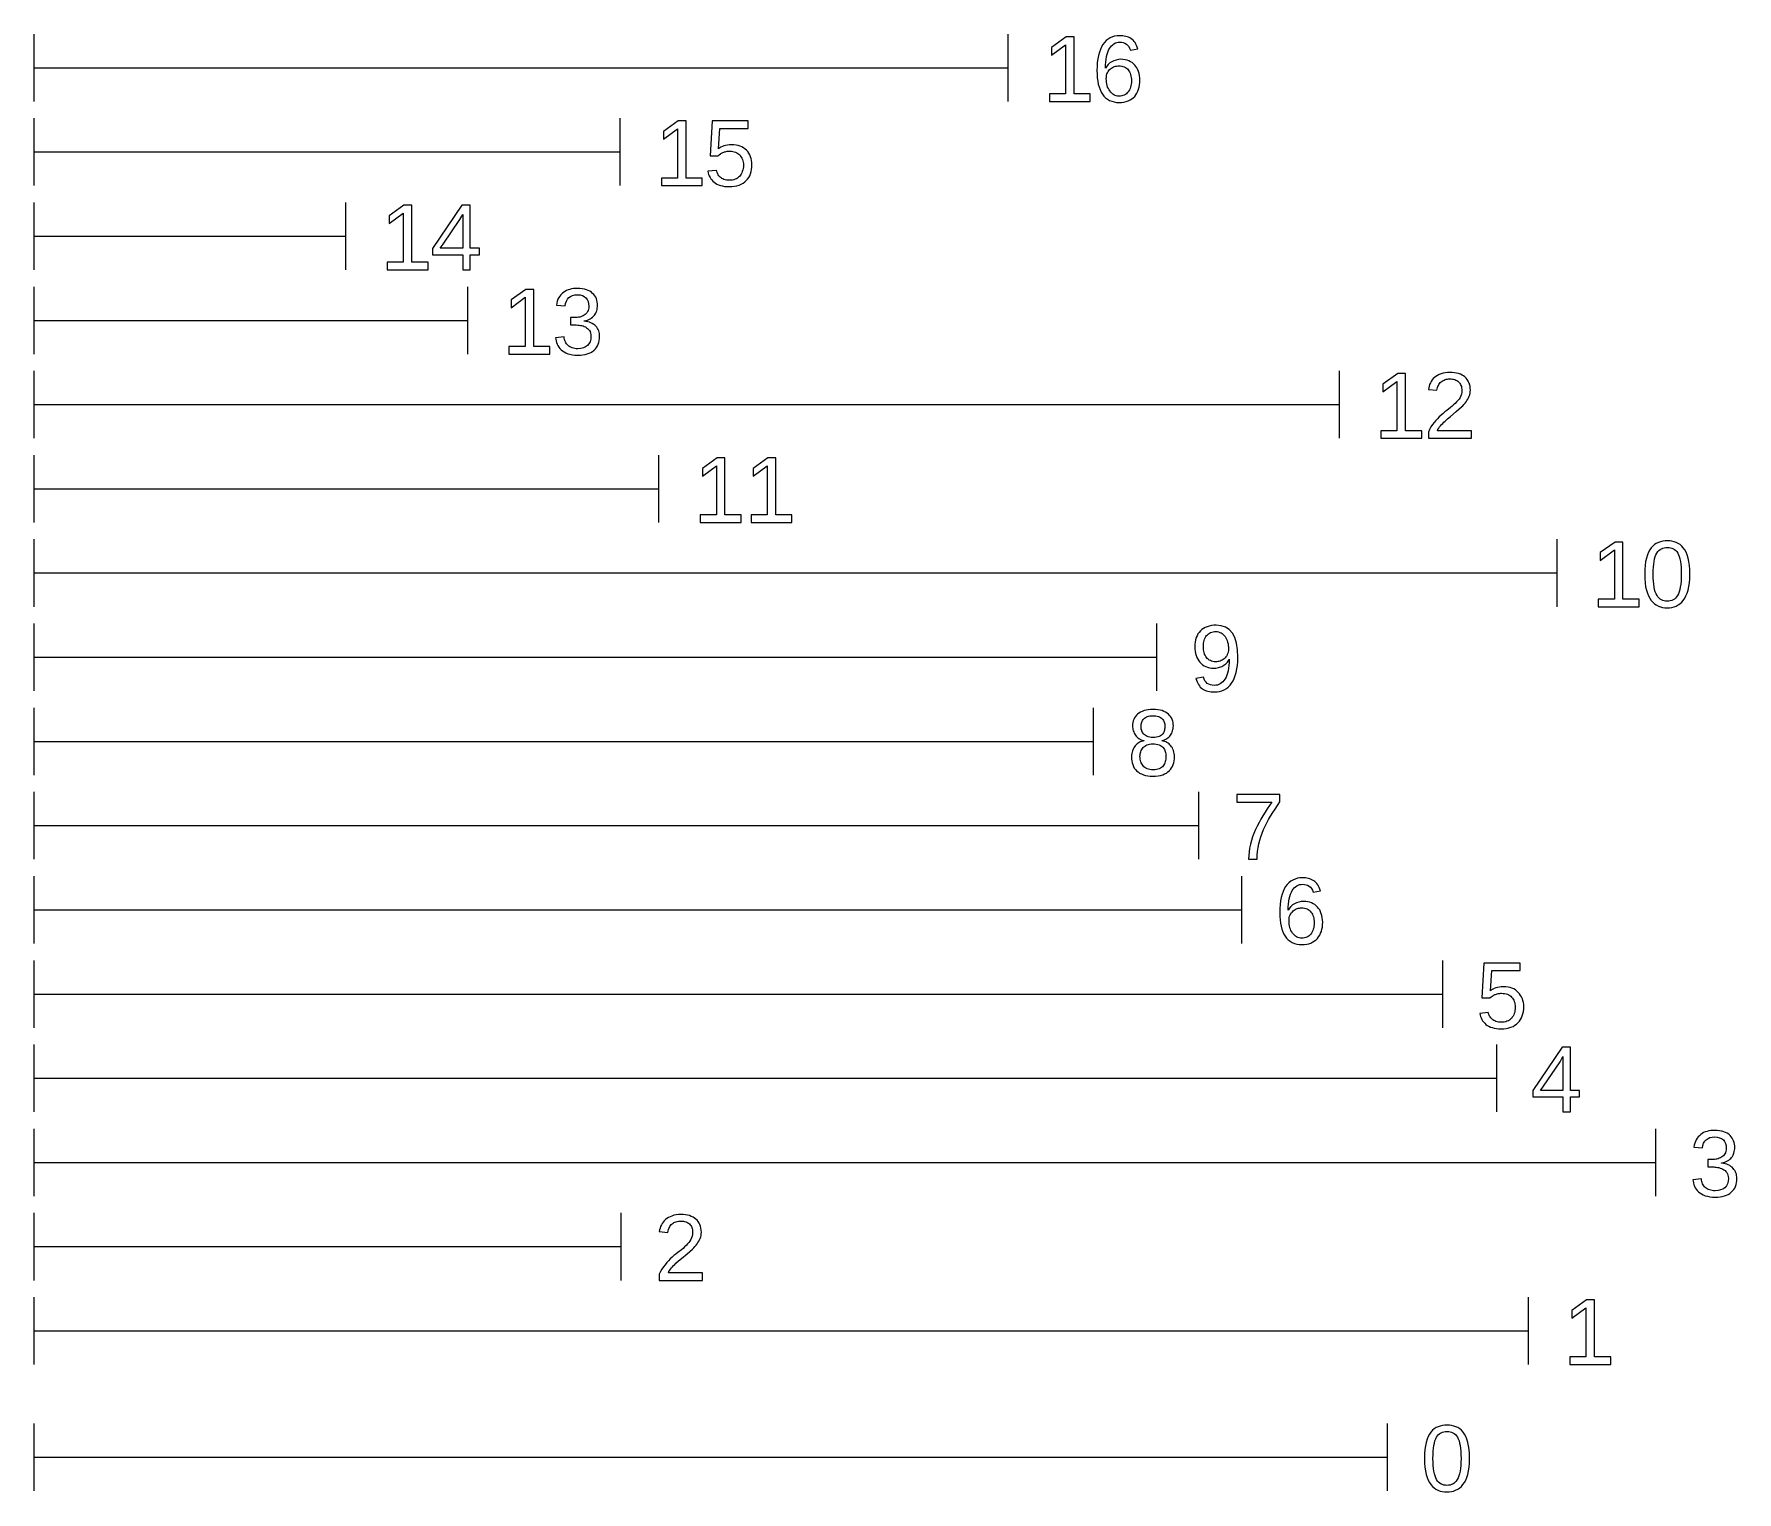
# Model space of a CAD drawing. Header units: millimetres. Extents: x 0 to 101, y -2 to 84.
import ezdxf

# ---------------------------------------------------------------- set-up
doc = ezdxf.new("R2010")
doc.units = ezdxf.units.MM
for name, color, linetype in [('layer_234', 7, 'Continuous'), ('layer_236', 7, 'Continuous'), ('layer_238', 7, 'Continuous'), ('layer_240', 7, 'Continuous'), ('layer_242', 7, 'Continuous'), ('layer_244', 7, 'Continuous'), ('layer_246', 7, 'Continuous'), ('layer_248', 7, 'Continuous'), ('layer_250', 7, 'Continuous'), ('layer_252', 7, 'Continuous'), ('layer_254', 7, 'Continuous'), ('layer_256', 7, 'Continuous'), ('layer_258', 7, 'Continuous'), ('layer_260', 7, 'Continuous'), ('layer_262', 7, 'Continuous'), ('layer_264', 7, 'Continuous'), ('layer_266', 7, 'Continuous')]:
    doc.layers.add(name, color=color, linetype=linetype)

msp = doc.modelspace()

# ---------------------------------------------------------------- linework, layer by layer
at = {"layer": 'layer_234'}
for points in [[(0, -2), (0, 2)], [(80.39, -2), (80.39, 2)], [(84.06, -2.06), (84.19, -2.04), (84.32, -2.01), (84.44, -1.96), (84.56, -1.9), (84.68, -1.83), (84.78, -1.74), (84.87, -1.63), (84.96, -1.5), (85.04, -1.36), (85.11, -1.2), (85.16, -1.02), (85.21, -0.81), (85.24, -0.59), (85.26, -0.35), (85.27, -0.08), (85.26, 0.2), (85.24, 0.45), (85.21, 0.68), (85.16, 0.88), (85.11, 1.07), (85.04, 1.23), (84.96, 1.37), (84.88, 1.49), (84.78, 1.6), (84.68, 1.69), (84.57, 1.76), (84.45, 1.81), (84.33, 1.85), (84.2, 1.88), (84.07, 1.9), (83.93, 1.9), (83.79, 1.9), (83.65, 1.88), (83.52, 1.85), (83.4, 1.81), (83.28, 1.76), (83.17, 1.69), (83.06, 1.6), (82.97, 1.49), (82.88, 1.37), (82.81, 1.23), (82.74, 1.07), (82.68, 0.88), (82.64, 0.68), (82.61, 0.45), (82.59, 0.2), (82.58, -0.08), (82.59, -0.35), (82.61, -0.59), (82.64, -0.82), (82.68, -1.02), (82.74, -1.2), (82.81, -1.36), (82.88, -1.5), (82.97, -1.63), (83.06, -1.74), (83.16, -1.83), (83.27, -1.9), (83.39, -1.96), (83.52, -2.01), (83.64, -2.04), (83.78, -2.06), (83.92, -2.06), (84.06, -2.06)], [(83.83, -1.67), (83.74, -1.66), (83.65, -1.63), (83.57, -1.6), (83.5, -1.55), (83.43, -1.49), (83.37, -1.42), (83.31, -1.33), (83.26, -1.23), (83.22, -1.11), (83.18, -0.98), (83.15, -0.84), (83.12, -0.67), (83.11, -0.49), (83.1, -0.3), (83.09, -0.08), (83.1, 0.14), (83.11, 0.34), (83.12, 0.53), (83.15, 0.69), (83.18, 0.84), (83.21, 0.97), (83.26, 1.08), (83.31, 1.18), (83.36, 1.27), (83.43, 1.34), (83.5, 1.4), (83.57, 1.44), (83.65, 1.48), (83.74, 1.5), (83.84, 1.52), (83.94, 1.52), (84.03, 1.52), (84.12, 1.5), (84.2, 1.48), (84.28, 1.44), (84.36, 1.4), (84.43, 1.34), (84.49, 1.27), (84.54, 1.18), (84.59, 1.08), (84.64, 0.97), (84.67, 0.84), (84.7, 0.69), (84.73, 0.53), (84.74, 0.34), (84.75, 0.14), (84.76, -0.08), (84.75, -0.3), (84.74, -0.49), (84.72, -0.67), (84.7, -0.84), (84.67, -0.98), (84.63, -1.11), (84.58, -1.23), (84.53, -1.33), (84.48, -1.42), (84.41, -1.49), (84.35, -1.55), (84.27, -1.6), (84.19, -1.63), (84.11, -1.66), (84.02, -1.67), (83.92, -1.68), (83.83, -1.67)], [(0, 0), (80.39, 0)]]:
    msp.add_lwpolyline(points, dxfattribs=at)
at = {"layer": 'layer_236'}
for points in [[(0, 5.5), (0, 9.5)], [(88.77, 5.5), (88.77, 9.5)], [(93.65, 5.95), (92.69, 5.95), (92.69, 9.34), (92.22, 9.34), (91.34, 8.71), (91.34, 8.25), (92.18, 8.87), (92.18, 5.95), (91.22, 5.95), (91.22, 5.5), (93.65, 5.5), (93.65, 5.95)], [(0, 7.5), (88.77, 7.5)]]:
    msp.add_lwpolyline(points, dxfattribs=at)
at = {"layer": 'layer_238'}
for points in [[(0, 10.5), (0, 14.5)], [(34.88, 10.5), (34.88, 14.5)], [(39.7, 10.95), (37.68, 10.95), (37.71, 11.02), (37.76, 11.1), (37.81, 11.17), (37.86, 11.24), (37.92, 11.31), (37.99, 11.38), (38.06, 11.45), (38.13, 11.52), (38.28, 11.66), (38.45, 11.8), (38.79, 12.07), (38.95, 12.22), (39.11, 12.36), (39.18, 12.43), (39.25, 12.51), (39.32, 12.59), (39.38, 12.66), (39.43, 12.74), (39.48, 12.82), (39.53, 12.91), (39.57, 12.99), (39.6, 13.08), (39.62, 13.17), (39.63, 13.26), (39.64, 13.36), (39.63, 13.48), (39.61, 13.6), (39.59, 13.71), (39.55, 13.81), (39.51, 13.9), (39.45, 13.99), (39.39, 14.07), (39.31, 14.14), (39.23, 14.2), (39.14, 14.25), (39.04, 14.3), (38.93, 14.34), (38.81, 14.37), (38.69, 14.39), (38.55, 14.4), (38.41, 14.4), (38.27, 14.4), (38.14, 14.38), (38.01, 14.36), (37.89, 14.32), (37.78, 14.28), (37.68, 14.23), (37.59, 14.17), (37.51, 14.11), (37.43, 14.04), (37.36, 13.96), (37.31, 13.88), (37.26, 13.79), (37.21, 13.7), (37.18, 13.6), (37.16, 13.5), (37.14, 13.4), (37.65, 13.35), (37.66, 13.43), (37.68, 13.51), (37.71, 13.58), (37.74, 13.64), (37.77, 13.7), (37.81, 13.76), (37.85, 13.81), (37.9, 13.85), (37.96, 13.89), (38.01, 13.93), (38.07, 13.95), (38.14, 13.98), (38.2, 14), (38.27, 14.01), (38.34, 14.02), (38.42, 14.02), (38.49, 14.02), (38.57, 14.01), (38.64, 14), (38.71, 13.98), (38.77, 13.95), (38.83, 13.92), (38.88, 13.89), (38.93, 13.85), (38.97, 13.8), (39.01, 13.75), (39.05, 13.7), (39.07, 13.63), (39.1, 13.57), (39.11, 13.5), (39.12, 13.42), (39.12, 13.34), (39.12, 13.23), (39.1, 13.12), (39.06, 13.02), (39.02, 12.92), (38.96, 12.83), (38.89, 12.74), (38.82, 12.66), (38.73, 12.57), (38.64, 12.49), (38.55, 12.4), (38.45, 12.32), (38.23, 12.15), (38.12, 12.06), (38.01, 11.97), (37.9, 11.87), (37.79, 11.77), (37.69, 11.66), (37.58, 11.55), (37.48, 11.43), (37.38, 11.31), (37.29, 11.17), (37.21, 11.03), (37.14, 10.87), (37.14, 10.5), (39.7, 10.5), (39.7, 10.95)], [(0, 12.5), (34.88, 12.5)]]:
    msp.add_lwpolyline(points, dxfattribs=at)
at = {"layer": 'layer_240'}
for points in [[(0, 15.5), (0, 19.5)], [(96.33, 15.5), (96.33, 19.5)], [(100.01, 15.44), (100.15, 15.45), (100.28, 15.48), (100.41, 15.51), (100.53, 15.55), (100.63, 15.6), (100.73, 15.66), (100.81, 15.73), (100.89, 15.81), (100.96, 15.89), (101.02, 15.98), (101.06, 16.08), (101.1, 16.19), (101.13, 16.3), (101.14, 16.43), (101.15, 16.55), (101.14, 16.64), (101.13, 16.72), (101.12, 16.8), (101.09, 16.88), (101.06, 16.95), (101.02, 17.02), (100.97, 17.09), (100.92, 17.15), (100.86, 17.21), (100.79, 17.26), (100.72, 17.31), (100.63, 17.35), (100.54, 17.39), (100.44, 17.42), (100.34, 17.44), (100.23, 17.46), (100.23, 17.47), (100.33, 17.49), (100.42, 17.52), (100.51, 17.56), (100.58, 17.6), (100.66, 17.64), (100.72, 17.69), (100.78, 17.74), (100.83, 17.8), (100.88, 17.86), (100.92, 17.93), (100.95, 17.99), (100.97, 18.06), (100.99, 18.14), (101.01, 18.22), (101.02, 18.3), (101.02, 18.38), (101.02, 18.49), (101, 18.59), (100.98, 18.69), (100.95, 18.78), (100.91, 18.87), (100.86, 18.95), (100.81, 19.03), (100.74, 19.1), (100.66, 19.17), (100.57, 19.23), (100.47, 19.28), (100.37, 19.32), (100.25, 19.36), (100.12, 19.38), (99.98, 19.4), (99.82, 19.4), (99.71, 19.4), (99.59, 19.39), (99.48, 19.37), (99.37, 19.34), (99.27, 19.31), (99.17, 19.27), (99.08, 19.22), (99, 19.16), (98.92, 19.09), (98.85, 19.02), (98.78, 18.94), (98.72, 18.85), (98.68, 18.75), (98.64, 18.64), (98.61, 18.53), (98.59, 18.41), (99.1, 18.37), (99.13, 18.51), (99.17, 18.64), (99.24, 18.76), (99.32, 18.85), (99.43, 18.92), (99.54, 18.98), (99.68, 19.01), (99.82, 19.02), (99.98, 19.01), (100.12, 18.97), (100.24, 18.92), (100.34, 18.84), (100.41, 18.74), (100.46, 18.63), (100.5, 18.49), (100.51, 18.35), (100.5, 18.25), (100.49, 18.16), (100.46, 18.08), (100.43, 18.02), (100.39, 17.95), (100.34, 17.9), (100.29, 17.85), (100.23, 17.81), (100.17, 17.77), (100.1, 17.75), (100.03, 17.72), (99.96, 17.7), (99.89, 17.69), (99.82, 17.68), (99.75, 17.68), (99.68, 17.68), (99.42, 17.68), (99.42, 17.23), (99.7, 17.23), (99.77, 17.23), (99.84, 17.22), (99.92, 17.21), (100, 17.2), (100.08, 17.19), (100.16, 17.17), (100.24, 17.14), (100.31, 17.11), (100.37, 17.06), (100.44, 17.02), (100.49, 16.96), (100.54, 16.9), (100.58, 16.83), (100.61, 16.75), (100.63, 16.66), (100.64, 16.55), (100.62, 16.38), (100.58, 16.23), (100.52, 16.11), (100.43, 16), (100.31, 15.92), (100.18, 15.87), (100.03, 15.83), (99.86, 15.82), (99.76, 15.82), (99.67, 15.83), (99.59, 15.85), (99.51, 15.87), (99.44, 15.9), (99.38, 15.93), (99.32, 15.97), (99.27, 16.01), (99.22, 16.06), (99.18, 16.11), (99.15, 16.17), (99.11, 16.23), (99.09, 16.3), (99.07, 16.37), (99.05, 16.44), (99.04, 16.52), (98.52, 16.47), (98.54, 16.38), (98.56, 16.28), (98.59, 16.18), (98.63, 16.09), (98.67, 16), (98.72, 15.91), (98.79, 15.83), (98.86, 15.76), (98.95, 15.69), (99.04, 15.63), (99.14, 15.57), (99.26, 15.52), (99.39, 15.49), (99.53, 15.46), (99.69, 15.44), (99.86, 15.44), (100.01, 15.44)], [(0, 17.5), (96.33, 17.5)]]:
    msp.add_lwpolyline(points, dxfattribs=at)
at = {"layer": 'layer_242'}
for points in [[(0, 20.5), (0, 24.5)], [(86.89, 20.5), (86.89, 24.5)], [(91.26, 21.4), (91.8, 21.4), (91.8, 21.78), (91.26, 21.78), (91.26, 24.34), (90.76, 24.34), (89.02, 21.77), (89.02, 21.4), (90.81, 21.4), (90.81, 20.5), (91.26, 20.5), (91.26, 21.4)], [(89.47, 21.78), (89.66, 22.03), (90.64, 23.48), (90.81, 23.79), (90.81, 21.78), (89.47, 21.78)], [(0, 22.5), (86.89, 22.5)]]:
    msp.add_lwpolyline(points, dxfattribs=at)
at = {"layer": 'layer_244'}
for points in [[(0, 25.5), (0, 29.5)], [(83.67, 25.5), (83.67, 29.5)], [(87.3, 25.44), (87.45, 25.46), (87.59, 25.49), (87.72, 25.53), (87.85, 25.58), (87.96, 25.65), (88.06, 25.72), (88.15, 25.8), (88.23, 25.89), (88.3, 25.99), (88.36, 26.09), (88.4, 26.21), (88.44, 26.33), (88.47, 26.46), (88.49, 26.6), (88.49, 26.74), (88.49, 26.87), (88.47, 26.99), (88.44, 27.11), (88.41, 27.22), (88.36, 27.33), (88.3, 27.42), (88.24, 27.52), (88.16, 27.6), (88.08, 27.67), (87.99, 27.74), (87.89, 27.8), (87.78, 27.84), (87.67, 27.88), (87.55, 27.91), (87.42, 27.93), (87.28, 27.93), (87.15, 27.93), (87.04, 27.91), (86.93, 27.89), (86.83, 27.86), (86.73, 27.82), (86.65, 27.78), (86.57, 27.74), (86.51, 27.69), (86.58, 28.89), (88.27, 28.89), (88.27, 29.34), (86.12, 29.34), (85.99, 27.27), (86.48, 27.27), (86.55, 27.33), (86.61, 27.38), (86.65, 27.4), (86.69, 27.42), (86.73, 27.45), (86.77, 27.47), (86.81, 27.48), (86.86, 27.5), (86.91, 27.51), (86.96, 27.53), (87.01, 27.54), (87.06, 27.54), (87.12, 27.55), (87.17, 27.55), (87.27, 27.54), (87.35, 27.53), (87.44, 27.51), (87.51, 27.49), (87.59, 27.45), (87.65, 27.41), (87.71, 27.37), (87.76, 27.32), (87.81, 27.26), (87.86, 27.2), (87.89, 27.13), (87.92, 27.06), (87.95, 26.98), (87.96, 26.9), (87.98, 26.82), (87.98, 26.73), (87.98, 26.62), (87.96, 26.52), (87.95, 26.43), (87.92, 26.34), (87.89, 26.26), (87.85, 26.18), (87.8, 26.12), (87.75, 26.05), (87.7, 26), (87.64, 25.95), (87.57, 25.91), (87.49, 25.88), (87.42, 25.85), (87.33, 25.83), (87.25, 25.82), (87.16, 25.82), (87.07, 25.82), (86.98, 25.83), (86.9, 25.85), (86.83, 25.87), (86.77, 25.9), (86.71, 25.93), (86.65, 25.96), (86.61, 26), (86.56, 26.04), (86.52, 26.09), (86.49, 26.14), (86.46, 26.19), (86.44, 26.24), (86.41, 26.29), (86.39, 26.35), (86.38, 26.4), (85.87, 26.35), (85.89, 26.25), (85.92, 26.16), (85.95, 26.08), (85.99, 25.99), (86.04, 25.91), (86.1, 25.84), (86.17, 25.77), (86.24, 25.7), (86.32, 25.64), (86.41, 25.59), (86.51, 25.54), (86.62, 25.51), (86.73, 25.48), (86.86, 25.45), (86.99, 25.44), (87.14, 25.44), (87.3, 25.44)], [(0, 27.5), (83.67, 27.5)]]:
    msp.add_lwpolyline(points, dxfattribs=at)
at = {"layer": 'layer_246'}
for points in [[(0, 30.5), (0, 34.5)], [(71.73, 30.5), (71.73, 34.5)], [(75.46, 30.44), (75.6, 30.46), (75.72, 30.49), (75.84, 30.53), (75.95, 30.59), (76.06, 30.65), (76.15, 30.72), (76.23, 30.8), (76.3, 30.9), (76.37, 31), (76.42, 31.11), (76.47, 31.22), (76.5, 31.35), (76.53, 31.48), (76.54, 31.62), (76.55, 31.76), (76.54, 31.9), (76.52, 32.03), (76.5, 32.16), (76.46, 32.27), (76.42, 32.38), (76.37, 32.49), (76.3, 32.58), (76.23, 32.66), (76.16, 32.74), (76.07, 32.81), (75.98, 32.86), (75.88, 32.91), (75.77, 32.95), (75.66, 32.97), (75.54, 32.99), (75.41, 33), (75.26, 32.99), (75.12, 32.96), (74.99, 32.92), (74.87, 32.86), (74.75, 32.79), (74.66, 32.7), (74.57, 32.6), (74.5, 32.48), (74.5, 32.67), (74.51, 32.84), (74.53, 33.01), (74.56, 33.16), (74.59, 33.3), (74.63, 33.42), (74.68, 33.54), (74.73, 33.64), (74.79, 33.73), (74.85, 33.8), (74.92, 33.87), (75, 33.92), (75.08, 33.97), (75.17, 34), (75.26, 34.01), (75.35, 34.02), (75.46, 34.01), (75.56, 33.99), (75.65, 33.96), (75.73, 33.91), (75.81, 33.84), (75.87, 33.76), (75.93, 33.66), (75.97, 33.54), (76.42, 33.62), (76.38, 33.73), (76.34, 33.82), (76.3, 33.91), (76.25, 33.99), (76.2, 34.06), (76.14, 34.13), (76.07, 34.18), (76.01, 34.23), (75.94, 34.27), (75.86, 34.31), (75.78, 34.34), (75.7, 34.36), (75.61, 34.38), (75.53, 34.39), (75.43, 34.4), (75.34, 34.4), (75.18, 34.4), (75.04, 34.37), (74.9, 34.33), (74.77, 34.27), (74.65, 34.2), (74.54, 34.11), (74.44, 34), (74.34, 33.88), (74.26, 33.74), (74.19, 33.59), (74.13, 33.42), (74.08, 33.23), (74.04, 33.03), (74.01, 32.81), (73.99, 32.58), (73.99, 32.33), (73.99, 32.11), (74.01, 31.91), (74.03, 31.71), (74.07, 31.53), (74.11, 31.36), (74.17, 31.2), (74.24, 31.06), (74.32, 30.93), (74.4, 30.82), (74.5, 30.72), (74.61, 30.64), (74.73, 30.56), (74.86, 30.51), (75, 30.47), (75.15, 30.44), (75.31, 30.44), (75.46, 30.44)], [(0, 32.5), (71.73, 32.5)], [(75.22, 30.82), (75.14, 30.84), (75.06, 30.86), (74.99, 30.9), (74.92, 30.94), (74.86, 31), (74.8, 31.05), (74.75, 31.12), (74.7, 31.19), (74.66, 31.27), (74.63, 31.35), (74.6, 31.44), (74.58, 31.54), (74.56, 31.64), (74.55, 31.74), (74.55, 31.85), (74.55, 31.95), (74.56, 32.04), (74.58, 32.13), (74.61, 32.2), (74.65, 32.27), (74.69, 32.34), (74.74, 32.39), (74.79, 32.44), (74.84, 32.48), (74.9, 32.52), (74.96, 32.55), (75.03, 32.57), (75.09, 32.59), (75.16, 32.6), (75.22, 32.61), (75.29, 32.61), (75.38, 32.61), (75.46, 32.6), (75.54, 32.58), (75.61, 32.55), (75.68, 32.51), (75.74, 32.47), (75.79, 32.43), (75.84, 32.37), (75.89, 32.31), (75.93, 32.24), (75.96, 32.17), (75.99, 32.09), (76.01, 32.01), (76.02, 31.92), (76.03, 31.83), (76.03, 31.73), (76.03, 31.63), (76.02, 31.53), (76.01, 31.44), (75.98, 31.35), (75.96, 31.27), (75.92, 31.19), (75.88, 31.12), (75.84, 31.06), (75.79, 31.01), (75.73, 30.96), (75.67, 30.92), (75.61, 30.88), (75.54, 30.85), (75.46, 30.84), (75.38, 30.82), (75.3, 30.82), (75.22, 30.82)]]:
    msp.add_lwpolyline(points, dxfattribs=at)
at = {"layer": 'layer_248'}
for points in [[(0, 35.5), (0, 39.5)], [(69.18, 35.5), (69.18, 39.5)], [(72.66, 35.74), (72.68, 35.97), (72.71, 36.2), (72.75, 36.42), (72.81, 36.63), (72.87, 36.84), (72.94, 37.05), (73.03, 37.26), (73.12, 37.46), (73.22, 37.66), (73.33, 37.87), (73.45, 38.07), (73.58, 38.27), (73.71, 38.48), (73.85, 38.69), (74, 38.91), (74, 39.34), (71.44, 39.34), (71.44, 38.89), (73.52, 38.89), (73.38, 38.69), (73.25, 38.49), (73.12, 38.29), (72.99, 38.09), (72.87, 37.88), (72.76, 37.68), (72.65, 37.47), (72.55, 37.26), (72.46, 37.04), (72.38, 36.83), (72.31, 36.61), (72.25, 36.39), (72.2, 36.17), (72.17, 35.95), (72.15, 35.73), (72.14, 35.5), (72.65, 35.5), (72.66, 35.74)], [(0, 37.5), (69.18, 37.5)]]:
    msp.add_lwpolyline(points, dxfattribs=at)
at = {"layer": 'layer_250'}
for points in [[(0, 40.5), (0, 44.5)], [(62.93, 40.5), (62.93, 44.5)], [(66.62, 40.44), (66.77, 40.46), (66.91, 40.48), (67.04, 40.52), (67.15, 40.57), (67.26, 40.62), (67.35, 40.69), (67.43, 40.76), (67.51, 40.84), (67.57, 40.93), (67.62, 41.02), (67.67, 41.12), (67.7, 41.23), (67.72, 41.34), (67.74, 41.46), (67.74, 41.58), (67.74, 41.68), (67.73, 41.78), (67.71, 41.87), (67.68, 41.96), (67.65, 42.04), (67.62, 42.11), (67.57, 42.18), (67.53, 42.24), (67.47, 42.3), (67.42, 42.35), (67.36, 42.4), (67.29, 42.44), (67.22, 42.47), (67.15, 42.5), (67.07, 42.52), (67, 42.54), (67, 42.55), (67.08, 42.57), (67.15, 42.6), (67.22, 42.63), (67.29, 42.67), (67.35, 42.71), (67.41, 42.76), (67.46, 42.81), (67.5, 42.87), (67.54, 42.93), (67.58, 42.99), (67.61, 43.06), (67.63, 43.13), (67.65, 43.2), (67.67, 43.27), (67.67, 43.35), (67.68, 43.42), (67.67, 43.52), (67.66, 43.62), (67.64, 43.71), (67.6, 43.8), (67.56, 43.89), (67.51, 43.97), (67.45, 44.04), (67.38, 44.11), (67.3, 44.18), (67.21, 44.23), (67.11, 44.28), (67, 44.33), (66.88, 44.36), (66.75, 44.38), (66.61, 44.4), (66.45, 44.4), (66.31, 44.4), (66.18, 44.38), (66.05, 44.36), (65.93, 44.33), (65.82, 44.28), (65.72, 44.24), (65.63, 44.18), (65.55, 44.12), (65.48, 44.05), (65.42, 43.97), (65.37, 43.89), (65.32, 43.81), (65.29, 43.72), (65.26, 43.62), (65.25, 43.53), (65.25, 43.43), (65.25, 43.35), (65.26, 43.27), (65.27, 43.2), (65.29, 43.13), (65.32, 43.06), (65.35, 42.99), (65.38, 42.93), (65.42, 42.87), (65.47, 42.81), (65.52, 42.76), (65.57, 42.71), (65.63, 42.67), (65.7, 42.63), (65.77, 42.6), (65.84, 42.57), (65.92, 42.55), (65.92, 42.53), (65.85, 42.52), (65.78, 42.5), (65.71, 42.47), (65.65, 42.44), (65.58, 42.4), (65.52, 42.35), (65.46, 42.3), (65.41, 42.24), (65.36, 42.18), (65.32, 42.11), (65.28, 42.04), (65.24, 41.95), (65.22, 41.87), (65.2, 41.78), (65.19, 41.68), (65.18, 41.58), (65.19, 41.45), (65.2, 41.34), (65.22, 41.23), (65.26, 41.12), (65.3, 41.02), (65.35, 40.92), (65.42, 40.84), (65.49, 40.76), (65.58, 40.69), (65.67, 40.62), (65.78, 40.57), (65.89, 40.52), (66.02, 40.48), (66.15, 40.46), (66.3, 40.44), (66.46, 40.44), (66.62, 40.44)], [(66.36, 42.74), (66.27, 42.75), (66.18, 42.77), (66.11, 42.8), (66.05, 42.83), (65.99, 42.87), (65.94, 42.91), (65.89, 42.95), (65.86, 43), (65.83, 43.05), (65.8, 43.11), (65.79, 43.16), (65.77, 43.22), (65.76, 43.28), (65.76, 43.34), (65.76, 43.39), (65.76, 43.46), (65.77, 43.52), (65.78, 43.59), (65.8, 43.65), (65.82, 43.7), (65.84, 43.75), (65.88, 43.8), (65.92, 43.84), (65.96, 43.88), (66.01, 43.92), (66.07, 43.95), (66.13, 43.97), (66.2, 43.99), (66.28, 44.01), (66.37, 44.02), (66.46, 44.02), (66.55, 44.02), (66.64, 44.01), (66.72, 43.99), (66.79, 43.97), (66.85, 43.95), (66.91, 43.92), (66.96, 43.88), (67.01, 43.84), (67.05, 43.8), (67.08, 43.75), (67.11, 43.7), (67.13, 43.65), (67.14, 43.59), (67.16, 43.52), (67.16, 43.46), (67.17, 43.39), (67.16, 43.34), (67.16, 43.28), (67.15, 43.22), (67.14, 43.16), (67.13, 43.11), (67.11, 43.05), (67.08, 43), (67.05, 42.95), (67, 42.91), (66.96, 42.87), (66.9, 42.83), (66.83, 42.8), (66.76, 42.77), (66.67, 42.75), (66.57, 42.74), (66.46, 42.74), (66.36, 42.74)], [(0, 42.5), (62.93, 42.5)], [(66.37, 40.82), (66.27, 40.83), (66.19, 40.85), (66.11, 40.88), (66.04, 40.91), (65.97, 40.95), (65.92, 40.99), (65.87, 41.04), (65.83, 41.1), (65.79, 41.16), (65.76, 41.22), (65.74, 41.29), (65.72, 41.37), (65.7, 41.45), (65.7, 41.53), (65.69, 41.62), (65.7, 41.69), (65.7, 41.76), (65.72, 41.83), (65.74, 41.89), (65.76, 41.96), (65.79, 42.02), (65.83, 42.08), (65.87, 42.13), (65.92, 42.18), (65.97, 42.22), (66.03, 42.26), (66.1, 42.29), (66.18, 42.32), (66.26, 42.34), (66.35, 42.35), (66.45, 42.36), (66.56, 42.35), (66.66, 42.34), (66.75, 42.32), (66.83, 42.29), (66.9, 42.26), (66.96, 42.22), (67.02, 42.18), (67.07, 42.13), (67.11, 42.08), (67.14, 42.02), (67.17, 41.96), (67.19, 41.9), (67.21, 41.84), (67.22, 41.77), (67.23, 41.7), (67.23, 41.63), (67.23, 41.54), (67.22, 41.45), (67.21, 41.37), (67.19, 41.3), (67.17, 41.22), (67.14, 41.16), (67.11, 41.1), (67.06, 41.04), (67.02, 40.99), (66.96, 40.95), (66.9, 40.91), (66.83, 40.88), (66.75, 40.85), (66.67, 40.83), (66.57, 40.82), (66.47, 40.82), (66.37, 40.82)]]:
    msp.add_lwpolyline(points, dxfattribs=at)
at = {"layer": 'layer_252'}
for points in [[(0, 45.5), (0, 49.5)], [(66.69, 45.5), (66.69, 49.5)], [(70.27, 45.44), (70.42, 45.47), (70.56, 45.51), (70.69, 45.56), (70.82, 45.64), (70.93, 45.72), (71.04, 45.83), (71.13, 45.95), (71.22, 46.09), (71.29, 46.24), (71.35, 46.41), (71.41, 46.59), (71.45, 46.8), (71.48, 47.01), (71.5, 47.25), (71.5, 47.5), (71.48, 47.94), (71.42, 48.33), (71.32, 48.66), (71.18, 48.93), (70.99, 49.14), (70.77, 49.28), (70.51, 49.37), (70.21, 49.4), (70.07, 49.4), (69.93, 49.38), (69.8, 49.35), (69.68, 49.31), (69.56, 49.27), (69.46, 49.21), (69.36, 49.14), (69.28, 49.06), (69.2, 48.97), (69.13, 48.88), (69.08, 48.77), (69.03, 48.66), (68.99, 48.53), (68.97, 48.4), (68.95, 48.27), (68.94, 48.12), (68.95, 47.98), (68.96, 47.85), (68.99, 47.72), (69.02, 47.6), (69.07, 47.49), (69.12, 47.38), (69.18, 47.29), (69.24, 47.2), (69.32, 47.12), (69.4, 47.05), (69.5, 46.99), (69.6, 46.94), (69.7, 46.9), (69.82, 46.87), (69.93, 46.85), (70.06, 46.84), (70.13, 46.85), (70.2, 46.85), (70.28, 46.86), (70.35, 46.88), (70.42, 46.9), (70.49, 46.92), (70.55, 46.95), (70.62, 46.99), (70.68, 47.02), (70.73, 47.06), (70.79, 47.11), (70.84, 47.16), (70.88, 47.21), (70.93, 47.26), (70.96, 47.32), (70.99, 47.38), (70.99, 47.19), (70.97, 47.01), (70.95, 46.85), (70.92, 46.7), (70.89, 46.56), (70.84, 46.43), (70.8, 46.31), (70.74, 46.21), (70.68, 46.12), (70.61, 46.04), (70.54, 45.97), (70.46, 45.92), (70.38, 45.87), (70.29, 45.84), (70.2, 45.83), (70.1, 45.82), (69.98, 45.83), (69.88, 45.85), (69.78, 45.89), (69.69, 45.94), (69.62, 46.01), (69.55, 46.09), (69.5, 46.19), (69.46, 46.31), (69.01, 46.23), (69.04, 46.13), (69.08, 46.04), (69.12, 45.95), (69.17, 45.87), (69.22, 45.8), (69.27, 45.73), (69.34, 45.67), (69.4, 45.62), (69.47, 45.58), (69.55, 45.54), (69.63, 45.51), (69.72, 45.48), (69.81, 45.46), (69.91, 45.45), (70.01, 45.44), (70.12, 45.44), (70.27, 45.44)], [(70.1, 47.23), (70.01, 47.25), (69.94, 47.27), (69.87, 47.3), (69.8, 47.33), (69.74, 47.38), (69.69, 47.43), (69.64, 47.49), (69.6, 47.55), (69.56, 47.62), (69.53, 47.69), (69.5, 47.77), (69.48, 47.86), (69.47, 47.94), (69.46, 48.04), (69.46, 48.13), (69.46, 48.23), (69.47, 48.32), (69.48, 48.41), (69.51, 48.5), (69.53, 48.58), (69.57, 48.65), (69.61, 48.72), (69.65, 48.78), (69.7, 48.83), (69.76, 48.88), (69.82, 48.92), (69.88, 48.96), (69.95, 48.98), (70.03, 49), (70.11, 49.02), (70.19, 49.02), (70.28, 49.02), (70.36, 49), (70.44, 48.97), (70.51, 48.94), (70.58, 48.9), (70.64, 48.85), (70.7, 48.79), (70.75, 48.72), (70.79, 48.65), (70.83, 48.57), (70.87, 48.49), (70.89, 48.4), (70.92, 48.3), (70.93, 48.2), (70.94, 48.1), (70.94, 48), (70.94, 47.9), (70.93, 47.81), (70.9, 47.73), (70.87, 47.66), (70.84, 47.59), (70.79, 47.52), (70.75, 47.47), (70.69, 47.41), (70.64, 47.37), (70.58, 47.33), (70.52, 47.3), (70.45, 47.27), (70.38, 47.25), (70.32, 47.24), (70.25, 47.23), (70.18, 47.23), (70.1, 47.23)], [(0, 47.5), (66.69, 47.5)]]:
    msp.add_lwpolyline(points, dxfattribs=at)
at = {"layer": 'layer_254'}
for points in [[(0, 50.5), (0, 54.5)], [(90.46, 50.5), (90.46, 54.5)], [(95.34, 50.95), (94.38, 50.95), (94.38, 54.34), (93.91, 54.34), (93.03, 53.71), (93.03, 53.25), (93.87, 53.87), (93.87, 50.95), (92.91, 50.95), (92.91, 50.5), (95.34, 50.5), (95.34, 50.95)], [(97.14, 50.44), (97.28, 50.46), (97.41, 50.49), (97.53, 50.54), (97.65, 50.6), (97.76, 50.67), (97.87, 50.76), (97.96, 50.87), (98.05, 51), (98.12, 51.14), (98.19, 51.3), (98.25, 51.48), (98.3, 51.69), (98.33, 51.91), (98.35, 52.15), (98.35, 52.42), (98.35, 52.7), (98.33, 52.95), (98.3, 53.18), (98.25, 53.38), (98.19, 53.57), (98.13, 53.73), (98.05, 53.87), (97.96, 53.99), (97.87, 54.1), (97.77, 54.19), (97.66, 54.26), (97.54, 54.31), (97.42, 54.35), (97.29, 54.38), (97.16, 54.4), (97.02, 54.4), (96.88, 54.4), (96.74, 54.38), (96.61, 54.35), (96.48, 54.31), (96.36, 54.26), (96.25, 54.19), (96.15, 54.1), (96.05, 53.99), (95.97, 53.87), (95.89, 53.73), (95.83, 53.57), (95.77, 53.38), (95.72, 53.18), (95.69, 52.95), (95.67, 52.7), (95.67, 52.42), (95.67, 52.15), (95.69, 51.91), (95.72, 51.68), (95.77, 51.48), (95.83, 51.3), (95.89, 51.14), (95.97, 51), (96.05, 50.87), (96.15, 50.76), (96.25, 50.67), (96.36, 50.6), (96.48, 50.54), (96.6, 50.49), (96.73, 50.46), (96.86, 50.44), (97, 50.44), (97.14, 50.44)], [(96.91, 50.83), (96.82, 50.84), (96.74, 50.87), (96.66, 50.9), (96.58, 50.95), (96.52, 51.01), (96.45, 51.08), (96.4, 51.17), (96.35, 51.27), (96.3, 51.39), (96.26, 51.52), (96.23, 51.66), (96.21, 51.83), (96.19, 52.01), (96.18, 52.2), (96.18, 52.42), (96.18, 52.64), (96.19, 52.84), (96.21, 53.03), (96.23, 53.19), (96.26, 53.34), (96.3, 53.47), (96.34, 53.58), (96.39, 53.68), (96.45, 53.77), (96.51, 53.84), (96.58, 53.9), (96.66, 53.94), (96.74, 53.98), (96.83, 54), (96.92, 54.02), (97.02, 54.02), (97.12, 54.02), (97.21, 54), (97.29, 53.98), (97.37, 53.94), (97.44, 53.9), (97.51, 53.84), (97.57, 53.77), (97.63, 53.68), (97.68, 53.58), (97.72, 53.47), (97.76, 53.34), (97.79, 53.19), (97.81, 53.03), (97.83, 52.84), (97.84, 52.64), (97.84, 52.42), (97.84, 52.2), (97.83, 52.01), (97.81, 51.83), (97.78, 51.66), (97.75, 51.52), (97.71, 51.39), (97.67, 51.27), (97.62, 51.17), (97.56, 51.08), (97.5, 51.01), (97.43, 50.95), (97.36, 50.9), (97.28, 50.87), (97.19, 50.84), (97.1, 50.83), (97.01, 50.82), (96.91, 50.83)], [(0, 52.5), (90.46, 52.5)]]:
    msp.add_lwpolyline(points, dxfattribs=at)
at = {"layer": 'layer_256'}
for points in [[(0, 55.5), (0, 59.5)], [(37.12, 55.5), (37.12, 59.5)], [(42, 55.95), (41.04, 55.95), (41.04, 59.34), (40.57, 59.34), (39.7, 58.71), (39.7, 58.25), (40.53, 58.87), (40.53, 55.95), (39.57, 55.95), (39.57, 55.5), (42, 55.5), (42, 55.95)], [(45.02, 55.95), (44.06, 55.95), (44.06, 59.34), (43.59, 59.34), (42.72, 58.71), (42.72, 58.25), (43.55, 58.87), (43.55, 55.95), (42.59, 55.95), (42.59, 55.5), (45.02, 55.5), (45.02, 55.95)], [(0, 57.5), (37.12, 57.5)]]:
    msp.add_lwpolyline(points, dxfattribs=at)
at = {"layer": 'layer_258'}
for points in [[(0, 60.5), (0, 64.5)], [(77.55, 60.5), (77.55, 64.5)], [(82.43, 60.95), (81.47, 60.95), (81.47, 64.34), (81, 64.34), (80.12, 63.71), (80.12, 63.25), (80.95, 63.87), (80.95, 60.95), (79.99, 60.95), (79.99, 60.5), (82.43, 60.5), (82.43, 60.95)], [(85.38, 60.95), (83.36, 60.95), (83.39, 61.02), (83.44, 61.1), (83.49, 61.17), (83.54, 61.24), (83.6, 61.31), (83.67, 61.38), (83.74, 61.45), (83.81, 61.52), (83.96, 61.66), (84.13, 61.8), (84.47, 62.08), (84.63, 62.22), (84.79, 62.36), (84.86, 62.43), (84.93, 62.51), (85, 62.59), (85.06, 62.66), (85.11, 62.74), (85.16, 62.83), (85.21, 62.91), (85.25, 62.99), (85.28, 63.08), (85.3, 63.17), (85.31, 63.26), (85.32, 63.36), (85.31, 63.48), (85.3, 63.6), (85.27, 63.71), (85.23, 63.81), (85.19, 63.9), (85.13, 63.99), (85.07, 64.07), (84.99, 64.14), (84.91, 64.2), (84.82, 64.25), (84.72, 64.3), (84.61, 64.34), (84.49, 64.37), (84.37, 64.39), (84.24, 64.4), (84.09, 64.4), (83.95, 64.4), (83.82, 64.38), (83.69, 64.36), (83.57, 64.33), (83.46, 64.28), (83.36, 64.23), (83.27, 64.17), (83.19, 64.11), (83.11, 64.04), (83.04, 63.96), (82.99, 63.88), (82.94, 63.79), (82.89, 63.7), (82.86, 63.6), (82.84, 63.5), (82.82, 63.4), (83.33, 63.35), (83.34, 63.43), (83.36, 63.51), (83.39, 63.58), (83.42, 63.64), (83.45, 63.7), (83.49, 63.76), (83.53, 63.81), (83.58, 63.85), (83.64, 63.89), (83.69, 63.93), (83.75, 63.95), (83.82, 63.98), (83.88, 64), (83.95, 64.01), (84.02, 64.02), (84.1, 64.02), (84.17, 64.02), (84.25, 64.01), (84.32, 64), (84.39, 63.98), (84.45, 63.95), (84.51, 63.92), (84.56, 63.89), (84.61, 63.85), (84.66, 63.8), (84.69, 63.75), (84.73, 63.7), (84.75, 63.63), (84.78, 63.57), (84.79, 63.5), (84.8, 63.42), (84.8, 63.34), (84.8, 63.23), (84.78, 63.12), (84.74, 63.02), (84.7, 62.92), (84.64, 62.83), (84.57, 62.74), (84.5, 62.66), (84.41, 62.57), (84.32, 62.49), (84.23, 62.4), (84.13, 62.32), (83.91, 62.15), (83.8, 62.06), (83.69, 61.97), (83.58, 61.87), (83.47, 61.77), (83.37, 61.66), (83.26, 61.55), (83.16, 61.43), (83.06, 61.31), (82.97, 61.17), (82.89, 61.03), (82.82, 60.87), (82.82, 60.5), (85.38, 60.5), (85.38, 60.95)], [(0, 62.5), (77.55, 62.5)]]:
    msp.add_lwpolyline(points, dxfattribs=at)
at = {"layer": 'layer_260'}
for points in [[(0, 65.5), (0, 69.5)], [(25.76, 65.5), (25.76, 69.5)], [(30.64, 65.95), (29.68, 65.95), (29.68, 69.34), (29.21, 69.34), (28.34, 68.71), (28.34, 68.25), (29.17, 68.87), (29.17, 65.95), (28.21, 65.95), (28.21, 65.5), (30.64, 65.5), (30.64, 65.95)], [(32.45, 65.44), (32.6, 65.45), (32.73, 65.48), (32.85, 65.51), (32.97, 65.55), (33.08, 65.6), (33.17, 65.66), (33.26, 65.73), (33.34, 65.81), (33.4, 65.89), (33.46, 65.98), (33.51, 66.08), (33.55, 66.19), (33.57, 66.3), (33.59, 66.43), (33.59, 66.55), (33.59, 66.64), (33.58, 66.72), (33.56, 66.8), (33.54, 66.88), (33.51, 66.95), (33.47, 67.02), (33.42, 67.09), (33.37, 67.15), (33.31, 67.21), (33.24, 67.26), (33.16, 67.31), (33.08, 67.35), (32.99, 67.39), (32.89, 67.42), (32.78, 67.44), (32.67, 67.46), (32.67, 67.47), (32.77, 67.49), (32.87, 67.52), (32.95, 67.56), (33.03, 67.6), (33.1, 67.64), (33.17, 67.69), (33.22, 67.74), (33.28, 67.8), (33.32, 67.86), (33.36, 67.93), (33.39, 67.99), (33.42, 68.06), (33.44, 68.14), (33.45, 68.22), (33.46, 68.3), (33.47, 68.38), (33.46, 68.49), (33.45, 68.59), (33.43, 68.69), (33.4, 68.78), (33.36, 68.87), (33.31, 68.95), (33.25, 69.03), (33.18, 69.1), (33.11, 69.17), (33.02, 69.23), (32.92, 69.28), (32.81, 69.32), (32.69, 69.36), (32.56, 69.38), (32.42, 69.4), (32.27, 69.4), (32.15, 69.4), (32.04, 69.39), (31.93, 69.37), (31.82, 69.34), (31.72, 69.31), (31.62, 69.27), (31.53, 69.22), (31.44, 69.16), (31.36, 69.09), (31.29, 69.02), (31.23, 68.94), (31.17, 68.85), (31.12, 68.75), (31.08, 68.64), (31.05, 68.53), (31.03, 68.41), (31.55, 68.37), (31.57, 68.51), (31.62, 68.64), (31.68, 68.76), (31.77, 68.85), (31.87, 68.92), (31.99, 68.98), (32.12, 69.01), (32.27, 69.02), (32.43, 69.01), (32.57, 68.97), (32.68, 68.92), (32.78, 68.84), (32.86, 68.74), (32.91, 68.63), (32.94, 68.49), (32.95, 68.35), (32.95, 68.25), (32.93, 68.16), (32.91, 68.08), (32.87, 68.02), (32.83, 67.95), (32.79, 67.9), (32.73, 67.85), (32.68, 67.81), (32.61, 67.77), (32.55, 67.75), (32.48, 67.72), (32.41, 67.7), (32.34, 67.69), (32.26, 67.68), (32.19, 67.68), (32.13, 67.68), (31.87, 67.68), (31.87, 67.23), (32.14, 67.23), (32.21, 67.23), (32.29, 67.22), (32.37, 67.21), (32.45, 67.2), (32.53, 67.19), (32.61, 67.17), (32.68, 67.14), (32.75, 67.11), (32.82, 67.06), (32.88, 67.02), (32.94, 66.96), (32.99, 66.9), (33.03, 66.83), (33.06, 66.75), (33.08, 66.66), (33.08, 66.55), (33.07, 66.38), (33.03, 66.23), (32.96, 66.11), (32.87, 66), (32.76, 65.92), (32.63, 65.87), (32.47, 65.83), (32.3, 65.82), (32.21, 65.82), (32.12, 65.83), (32.04, 65.85), (31.96, 65.87), (31.89, 65.9), (31.83, 65.93), (31.77, 65.97), (31.72, 66.01), (31.67, 66.06), (31.63, 66.11), (31.59, 66.17), (31.56, 66.23), (31.53, 66.3), (31.51, 66.37), (31.49, 66.44), (31.48, 66.52), (30.97, 66.47), (30.99, 66.38), (31.01, 66.28), (31.04, 66.18), (31.07, 66.09), (31.12, 66), (31.17, 65.91), (31.23, 65.83), (31.31, 65.76), (31.39, 65.69), (31.49, 65.63), (31.59, 65.57), (31.71, 65.52), (31.83, 65.49), (31.98, 65.46), (32.13, 65.44), (32.3, 65.44), (32.45, 65.44)], [(0, 67.5), (25.76, 67.5)]]:
    msp.add_lwpolyline(points, dxfattribs=at)
at = {"layer": 'layer_262'}
for points in [[(0, 70.5), (0, 74.5)], [(18.52, 70.5), (18.52, 74.5)], [(23.4, 70.95), (22.44, 70.95), (22.44, 74.34), (21.97, 74.34), (21.1, 73.71), (21.1, 73.25), (21.93, 73.87), (21.93, 70.95), (20.97, 70.95), (20.97, 70.5), (23.4, 70.5), (23.4, 70.95)], [(25.91, 71.4), (26.45, 71.4), (26.45, 71.78), (25.91, 71.78), (25.91, 74.34), (25.41, 74.34), (23.67, 71.77), (23.67, 71.4), (25.46, 71.4), (25.46, 70.5), (25.91, 70.5), (25.91, 71.4)], [(24.12, 71.78), (24.31, 72.03), (25.29, 73.48), (25.46, 73.79), (25.46, 71.78), (24.12, 71.78)], [(0, 72.5), (18.52, 72.5)]]:
    msp.add_lwpolyline(points, dxfattribs=at)
at = {"layer": 'layer_264'}
for points in [[(0, 75.5), (0, 79.5)], [(34.81, 75.5), (34.81, 79.5)], [(39.69, 75.95), (38.73, 75.95), (38.73, 79.34), (38.26, 79.34), (37.39, 78.71), (37.39, 78.25), (38.22, 78.87), (38.22, 75.95), (37.26, 75.95), (37.26, 75.5), (39.69, 75.5), (39.69, 75.95)], [(41.45, 75.44), (41.6, 75.46), (41.75, 75.49), (41.88, 75.53), (42, 75.58), (42.11, 75.65), (42.21, 75.72), (42.3, 75.8), (42.38, 75.89), (42.45, 75.99), (42.51, 76.09), (42.56, 76.21), (42.59, 76.33), (42.62, 76.46), (42.64, 76.6), (42.64, 76.74), (42.64, 76.87), (42.62, 76.99), (42.6, 77.11), (42.56, 77.22), (42.51, 77.33), (42.46, 77.42), (42.39, 77.52), (42.32, 77.6), (42.23, 77.67), (42.14, 77.74), (42.04, 77.8), (41.94, 77.84), (41.82, 77.88), (41.7, 77.91), (41.57, 77.93), (41.43, 77.93), (41.31, 77.93), (41.19, 77.91), (41.08, 77.89), (40.98, 77.86), (40.89, 77.82), (40.8, 77.78), (40.73, 77.74), (40.66, 77.69), (40.73, 78.89), (42.42, 78.89), (42.42, 79.34), (40.28, 79.34), (40.15, 77.27), (40.64, 77.27), (40.7, 77.33), (40.77, 77.38), (40.8, 77.4), (40.84, 77.42), (40.88, 77.45), (40.92, 77.47), (40.97, 77.48), (41.01, 77.5), (41.06, 77.51), (41.11, 77.53), (41.16, 77.54), (41.21, 77.54), (41.27, 77.55), (41.33, 77.55), (41.42, 77.54), (41.51, 77.53), (41.59, 77.51), (41.67, 77.49), (41.74, 77.45), (41.8, 77.41), (41.86, 77.37), (41.92, 77.32), (41.97, 77.26), (42.01, 77.2), (42.04, 77.13), (42.08, 77.06), (42.1, 76.98), (42.12, 76.9), (42.13, 76.82), (42.13, 76.73), (42.13, 76.62), (42.12, 76.52), (42.1, 76.43), (42.07, 76.34), (42.04, 76.26), (42, 76.18), (41.96, 76.12), (41.91, 76.05), (41.85, 76), (41.79, 75.95), (41.72, 75.91), (41.65, 75.88), (41.57, 75.85), (41.49, 75.83), (41.4, 75.82), (41.31, 75.82), (41.22, 75.82), (41.13, 75.83), (41.05, 75.85), (40.98, 75.87), (40.92, 75.9), (40.86, 75.93), (40.81, 75.96), (40.76, 76), (40.71, 76.04), (40.68, 76.09), (40.64, 76.14), (40.61, 76.19), (40.59, 76.24), (40.57, 76.29), (40.55, 76.35), (40.53, 76.4), (40.02, 76.35), (40.04, 76.25), (40.07, 76.16), (40.11, 76.08), (40.15, 75.99), (40.2, 75.91), (40.25, 75.84), (40.32, 75.77), (40.39, 75.7), (40.47, 75.64), (40.56, 75.59), (40.66, 75.54), (40.77, 75.51), (40.89, 75.48), (41.01, 75.45), (41.15, 75.44), (41.29, 75.44), (41.45, 75.44)], [(0, 77.5), (34.81, 77.5)]]:
    msp.add_lwpolyline(points, dxfattribs=at)
at = {"layer": 'layer_266'}
for points in [[(0, 80.5), (0, 84.5)], [(57.86, 80.5), (57.86, 84.5)], [(62.74, 80.95), (61.78, 80.95), (61.78, 84.34), (61.31, 84.34), (60.43, 83.71), (60.43, 83.25), (61.27, 83.87), (61.27, 80.95), (60.31, 80.95), (60.31, 80.5), (62.74, 80.5), (62.74, 80.95)], [(64.6, 80.44), (64.74, 80.46), (64.87, 80.49), (64.99, 80.53), (65.1, 80.59), (65.2, 80.65), (65.29, 80.72), (65.38, 80.8), (65.45, 80.9), (65.51, 81), (65.57, 81.11), (65.61, 81.22), (65.65, 81.35), (65.67, 81.48), (65.69, 81.62), (65.69, 81.76), (65.69, 81.9), (65.67, 82.03), (65.65, 82.16), (65.61, 82.27), (65.56, 82.38), (65.51, 82.49), (65.45, 82.58), (65.38, 82.66), (65.3, 82.74), (65.22, 82.81), (65.12, 82.86), (65.02, 82.91), (64.92, 82.95), (64.8, 82.97), (64.68, 82.99), (64.56, 83), (64.41, 82.99), (64.27, 82.96), (64.14, 82.92), (64.01, 82.86), (63.9, 82.79), (63.8, 82.7), (63.72, 82.6), (63.64, 82.48), (63.65, 82.67), (63.66, 82.84), (63.68, 83.01), (63.7, 83.16), (63.74, 83.3), (63.78, 83.42), (63.82, 83.54), (63.87, 83.64), (63.93, 83.73), (64, 83.8), (64.07, 83.87), (64.14, 83.92), (64.23, 83.97), (64.31, 84), (64.4, 84.01), (64.5, 84.02), (64.6, 84.01), (64.7, 83.99), (64.79, 83.96), (64.88, 83.91), (64.95, 83.84), (65.02, 83.76), (65.07, 83.66), (65.12, 83.54), (65.56, 83.62), (65.53, 83.73), (65.49, 83.82), (65.45, 83.91), (65.4, 83.99), (65.34, 84.06), (65.28, 84.13), (65.22, 84.18), (65.15, 84.23), (65.08, 84.27), (65.01, 84.31), (64.93, 84.34), (64.85, 84.36), (64.76, 84.38), (64.67, 84.39), (64.58, 84.4), (64.48, 84.4), (64.33, 84.4), (64.18, 84.37), (64.05, 84.33), (63.92, 84.27), (63.8, 84.2), (63.68, 84.11), (63.58, 84), (63.49, 83.88), (63.41, 83.74), (63.34, 83.59), (63.28, 83.42), (63.22, 83.23), (63.18, 83.03), (63.15, 82.81), (63.14, 82.58), (63.13, 82.33), (63.14, 82.11), (63.15, 81.91), (63.18, 81.71), (63.21, 81.53), (63.26, 81.36), (63.32, 81.2), (63.38, 81.06), (63.46, 80.93), (63.55, 80.82), (63.65, 80.72), (63.76, 80.64), (63.88, 80.56), (64.01, 80.51), (64.15, 80.47), (64.3, 80.44), (64.46, 80.44), (64.6, 80.44)], [(0, 82.5), (57.86, 82.5)], [(64.36, 80.82), (64.28, 80.84), (64.21, 80.86), (64.13, 80.9), (64.07, 80.94), (64.01, 81), (63.95, 81.05), (63.9, 81.12), (63.85, 81.19), (63.81, 81.27), (63.77, 81.35), (63.74, 81.44), (63.72, 81.54), (63.71, 81.64), (63.7, 81.74), (63.69, 81.85), (63.7, 81.95), (63.71, 82.04), (63.73, 82.13), (63.76, 82.2), (63.8, 82.27), (63.84, 82.34), (63.88, 82.39), (63.93, 82.44), (63.99, 82.48), (64.05, 82.52), (64.11, 82.55), (64.17, 82.57), (64.24, 82.59), (64.3, 82.6), (64.37, 82.61), (64.43, 82.61), (64.52, 82.61), (64.61, 82.6), (64.68, 82.58), (64.76, 82.55), (64.82, 82.51), (64.88, 82.47), (64.94, 82.43), (64.99, 82.37), (65.03, 82.31), (65.07, 82.25), (65.1, 82.17), (65.13, 82.09), (65.15, 82.01), (65.17, 81.92), (65.18, 81.83), (65.18, 81.73), (65.18, 81.63), (65.17, 81.53), (65.15, 81.44), (65.13, 81.35), (65.1, 81.27), (65.07, 81.19), (65.03, 81.12), (64.98, 81.06), (64.93, 81.01), (64.88, 80.96), (64.82, 80.92), (64.75, 80.88), (64.68, 80.85), (64.61, 80.84), (64.53, 80.82), (64.45, 80.82), (64.36, 80.82)]]:
    msp.add_lwpolyline(points, dxfattribs=at)

doc.saveas('drawing.dxf')
